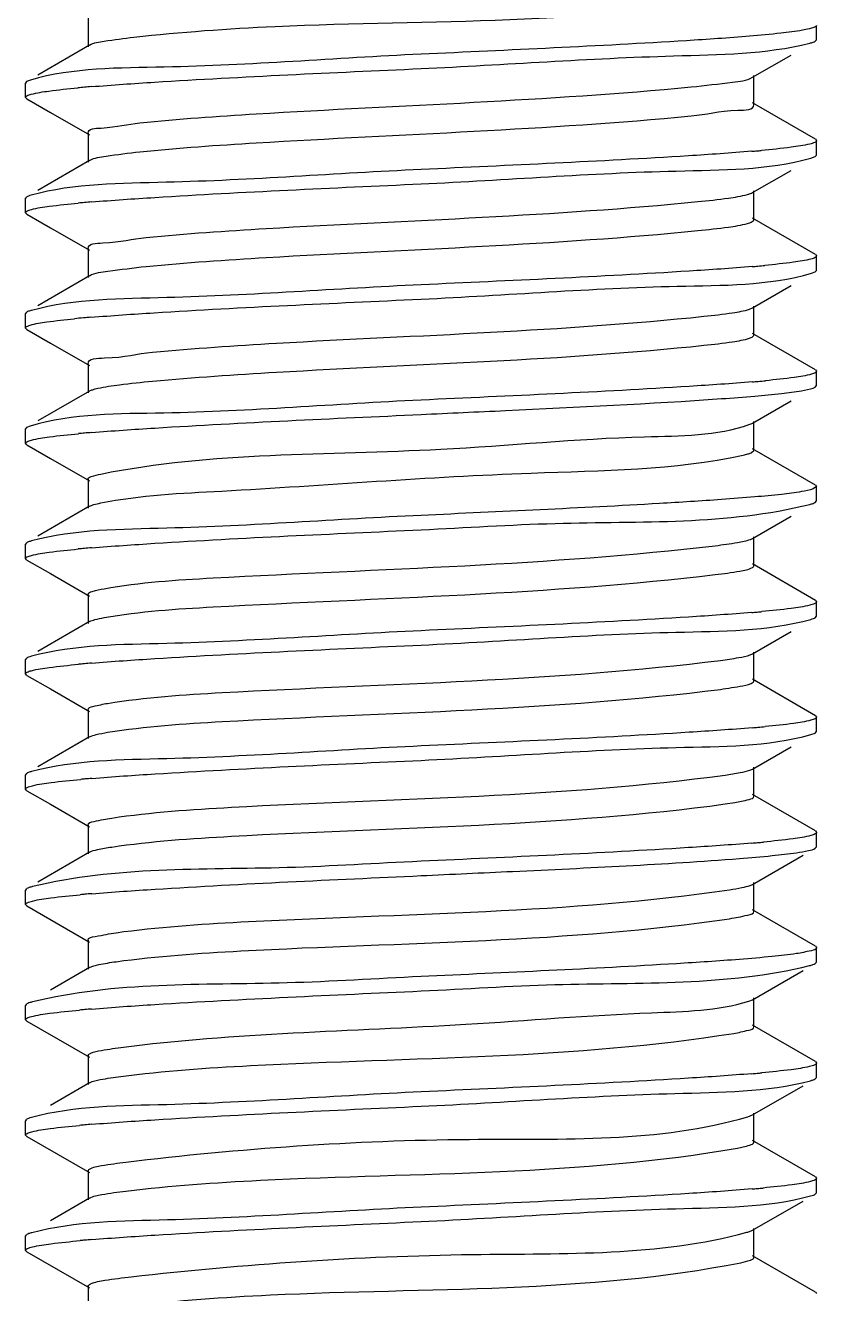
# Model space of a CAD drawing. Extents: x 1247970 to 1725648, y 860327 to 1277876.
# Drawn here: x 1318365.7 to 1318426.8, y 1199598 to 1199696 of the extents above; entities that cross this region are included whole.
import ezdxf

# ---------------------------------------------------------------- set-up
doc = ezdxf.new("R2010")
doc.units = 0
doc.header["$LTSCALE"] = 1000
doc.header["$MEASUREMENT"] = 0
doc.layers.get('0').update_dxf_attribs({"color": 254})
doc.layers.add('TK', color=4, linetype='Continuous')

# ---------------------------------------------------------------- blocks, each defined once
blk = doc.blocks.new('A$C7BF01818')
at = {"linetype": 'Continuous'}
for p, q in [((-2293.17, 6207.101), (-2293.17, 6204.861)), ((-2237.036, 6206.402), (-2237.13, 6206.359)), ((-2236.921, 6205.412), (-2236.921, 6206.523)), ((-2293.053, 6204.996), (-2297.045, 6202.683)), ((-2237.022, 6205.297), (-2236.921, 6205.411)), ((-2241.876, 6202.511), (-2238.878, 6204.231)), ((-2297.907, 6202.183), (-2298.005, 6202.069)), ((-2298.005, 6200.958), (-2298.005, 6202.069)), ((-2297.621, 6202.294), (-2297.907, 6202.183)), ((-2241.757, 6200.407), (-2241.757, 6202.647)), ((-2297.905, 6200.843), (-2298.005, 6200.958)), ((-2297.905, 6200.843), (-2296.078, 6199.794)), ((-2296.078, 6199.794), (-2293.051, 6198.056)), ((-2237.02, 6197.729), (-2241.874, 6200.542)), ((-2293.17, 6198.193), (-2293.17, 6195.953)), ((-2237.02, 6197.729), (-2236.921, 6197.615)), ((-2236.921, 6196.504), (-2236.921, 6197.615)), ((-2293.053, 6196.088), (-2297.045, 6193.775)), ((-2237.355, 6196.265), (-2237.022, 6196.389)), ((-2237.022, 6196.389), (-2236.921, 6196.504)), ((-2241.876, 6193.602), (-2238.878, 6195.323)), ((-2297.907, 6193.275), (-2298.005, 6193.161)), ((-2298.005, 6192.05), (-2298.005, 6193.161)), ((-2241.757, 6191.499), (-2241.757, 6193.739)), ((-2297.905, 6191.935), (-2298.005, 6192.05)), ((-2297.905, 6191.935), (-2296.078, 6190.886)), ((-2237.02, 6188.821), (-2241.874, 6191.634)), ((-2296.078, 6190.886), (-2293.051, 6189.148)), ((-2293.17, 6189.285), (-2293.17, 6187.045)), ((-2237.02, 6188.821), (-2236.921, 6188.707)), ((-2236.921, 6187.596), (-2236.921, 6188.707)), ((-2293.053, 6187.18), (-2297.045, 6184.866)), ((-2237.319, 6187.367), (-2237.022, 6187.481)), ((-2237.022, 6187.481), (-2236.921, 6187.596)), ((-2241.876, 6184.694), (-2238.878, 6186.415)), ((-2297.907, 6184.367), (-2298.005, 6184.253)), ((-2298.005, 6183.142), (-2298.005, 6184.253)), ((-2242.105, 6184.597), (-2241.877, 6184.694)), ((-2241.757, 6182.591), (-2241.757, 6184.831)), ((-2297.905, 6183.027), (-2298.005, 6183.141)), ((-2297.905, 6183.027), (-2296.078, 6181.978)), ((-2237.02, 6179.913), (-2241.874, 6182.726)), ((-2296.078, 6181.978), (-2293.051, 6180.24)), ((-2293.17, 6180.377), (-2293.17, 6178.137)), ((-2237.02, 6179.913), (-2236.921, 6179.8)), ((-2236.921, 6178.688), (-2236.921, 6179.799)), ((-2293.053, 6178.272), (-2297.045, 6175.958)), ((-2237.182, 6178.502), (-2237.022, 6178.573)), ((-2237.022, 6178.573), (-2236.921, 6178.688)), ((-2241.876, 6175.786), (-2238.878, 6177.507)), ((-2297.907, 6175.459), (-2298.005, 6175.345)), ((-2298.005, 6174.234), (-2298.005, 6175.345)), ((-2297.635, 6175.566), (-2297.907, 6175.459)), ((-2242.075, 6175.699), (-2241.976, 6175.737)), ((-2241.976, 6175.737), (-2241.876, 6175.786)), ((-2241.757, 6173.683), (-2241.757, 6175.923)), ((-2297.905, 6174.119), (-2298.005, 6174.234)), ((-2297.905, 6174.119), (-2296.078, 6173.07)), ((-2241.976, 6173.498), (-2241.757, 6173.683)), ((-2237.02, 6171.005), (-2241.874, 6173.818)), ((-2296.078, 6173.07), (-2293.051, 6171.332)), ((-2293.17, 6171.469), (-2293.17, 6169.229)), ((-2236.921, 6170.892), (-2237.182, 6170.706)), ((-2237.02, 6171.005), (-2236.921, 6170.892)), ((-2236.921, 6169.78), (-2236.921, 6170.891)), ((-2237.022, 6169.665), (-2236.921, 6169.779)), ((-2293.053, 6169.364), (-2297.045, 6167.05)), ((-2241.876, 6166.878), (-2238.878, 6168.599)), ((-2297.907, 6166.551), (-2298.005, 6166.437)), ((-2242.027, 6166.809), (-2241.876, 6166.878)), ((-2241.757, 6164.775), (-2241.757, 6167.015)), ((-2298.005, 6165.325), (-2298.005, 6166.437)), ((-2297.905, 6165.211), (-2298.005, 6165.325)), ((-2297.905, 6165.211), (-2296.078, 6164.162)), ((-2237.02, 6162.097), (-2241.874, 6164.91)), ((-2296.078, 6164.162), (-2293.051, 6162.424)), ((-2293.17, 6162.56), (-2293.17, 6160.321)), ((-2237.02, 6162.097), (-2236.921, 6161.982)), ((-2236.921, 6160.871), (-2236.921, 6161.983)), ((-2237.022, 6160.757), (-2236.921, 6160.871)), ((-2293.053, 6160.456), (-2297.045, 6158.142)), ((-2241.876, 6157.97), (-2238.878, 6159.691)), ((-2297.907, 6157.643), (-2298.005, 6157.529)), ((-2242.05, 6157.893), (-2241.876, 6157.97)), ((-2241.757, 6155.867), (-2241.757, 6158.106)), ((-2298.005, 6156.417), (-2298.005, 6157.529)), ((-2297.905, 6156.303), (-2298.005, 6156.417)), ((-2297.905, 6156.303), (-2296.078, 6155.254)), ((-2237.02, 6153.188), (-2241.874, 6156.002)), ((-2241.807, 6155.778), (-2241.768, 6155.826)), ((-2241.768, 6155.826), (-2241.758, 6155.867)), ((-2296.078, 6155.254), (-2293.051, 6153.516)), ((-2293.17, 6153.652), (-2293.17, 6151.413)), ((-2237.02, 6153.188), (-2236.921, 6153.075)), ((-2236.921, 6151.963), (-2236.921, 6153.075)), ((-2237.358, 6151.723), (-2237.022, 6151.848)), ((-2237.022, 6151.848), (-2236.921, 6151.964)), ((-2293.053, 6151.548), (-2297.045, 6149.234)), ((-2241.876, 6149.062), (-2238.878, 6150.783)), ((-2242.079, 6148.974), (-2241.877, 6149.062)), ((-2241.757, 6146.959), (-2241.757, 6149.198)), ((-2297.907, 6148.734), (-2298.005, 6148.621)), ((-2298.005, 6147.509), (-2298.005, 6148.621)), ((-2297.905, 6147.394), (-2298.005, 6147.51)), ((-2297.905, 6147.394), (-2296.078, 6146.346)), ((-2237.02, 6144.28), (-2241.874, 6147.094)), ((-2296.078, 6146.346), (-2293.051, 6144.608)), ((-2243.981, 6146.365), (-2243.245, 6146.474)), ((-2293.17, 6144.744), (-2293.17, 6142.505)), ((-2237.02, 6144.28), (-2236.921, 6144.167)), ((-2236.921, 6143.055), (-2236.921, 6144.167)), ((-2237.022, 6142.94), (-2236.921, 6143.055)), ((-2293.053, 6142.64), (-2297.045, 6140.326)), ((-2241.876, 6140.154), (-2237.957, 6142.404)), ((-2242.061, 6140.073), (-2241.878, 6140.154)), ((-2241.758, 6138.059), (-2241.758, 6140.298)), ((-2297.907, 6139.826), (-2298.005, 6139.713)), ((-2298.005, 6138.601), (-2298.005, 6139.713)), ((-2297.905, 6138.486), (-2298.005, 6138.602)), ((-2297.905, 6138.486), (-2293.051, 6135.7)), ((-2237.02, 6135.372), (-2241.874, 6138.186)), ((-2293.17, 6135.836), (-2293.17, 6133.596)), ((-2237.02, 6135.372), (-2236.922, 6135.267)), ((-2236.922, 6135.267), (-2236.921, 6135.258)), ((-2236.921, 6134.147), (-2236.921, 6135.259)), ((-2237.022, 6134.032), (-2236.921, 6134.147)), ((-2293.053, 6133.732), (-2296.061, 6131.988)), ((-2241.876, 6131.246), (-2237.957, 6133.496)), ((-2242.16, 6131.131), (-2241.877, 6131.246)), ((-2241.757, 6129.142), (-2241.757, 6131.382)), ((-2297.907, 6130.918), (-2298.005, 6130.805)), ((-2298.005, 6129.693), (-2298.005, 6130.804)), ((-2297.905, 6129.578), (-2298.005, 6129.693)), ((-2297.905, 6129.578), (-2293.051, 6126.792)), ((-2237.02, 6126.464), (-2241.874, 6129.277)), ((-2293.17, 6126.928), (-2293.17, 6124.688)), ((-2293.169, 6126.928), (-2293.128, 6127.009)), ((-2237.02, 6126.464), (-2236.921, 6126.35)), ((-2236.921, 6125.239), (-2236.921, 6126.35)), ((-2293.053, 6124.823), (-2296.061, 6123.08)), ((-2241.876, 6122.338), (-2237.957, 6124.588)), ((-2237.022, 6125.124), (-2236.921, 6125.239)), ((-2241.757, 6120.234), (-2241.757, 6122.474)), ((-2297.907, 6122.01), (-2298.005, 6121.896)), ((-2298.005, 6120.785), (-2298.005, 6121.896)), ((-2242.22, 6122.205), (-2241.878, 6122.338)), ((-2297.905, 6120.67), (-2298.005, 6120.785)), ((-2297.905, 6120.67), (-2293.051, 6117.884)), ((-2237.02, 6117.556), (-2241.874, 6120.369)), ((-2293.17, 6118.02), (-2293.17, 6115.78)), ((-2237.02, 6117.556), (-2236.921, 6117.442)), ((-2236.921, 6116.331), (-2236.921, 6117.442)), ((-2293.053, 6115.915), (-2296.061, 6114.172)), ((-2241.876, 6113.43), (-2237.957, 6115.68)), ((-2237.022, 6116.216), (-2236.921, 6116.331)), ((-2241.757, 6111.326), (-2241.757, 6113.566)), ((-2297.907, 6113.102), (-2298.005, 6112.988)), ((-2298.005, 6111.877), (-2298.005, 6112.988)), ((-2297.905, 6111.762), (-2298.005, 6111.878)), ((-2297.905, 6111.762), (-2293.051, 6108.976)), ((-2237.02, 6108.648), (-2241.874, 6111.461)), ((-2293.17, 6109.112), (-2293.17, 6106.872)), ((-2237.02, 6108.648), (-2236.921, 6108.534))]:
    blk.add_line(p, q, dxfattribs=at)
for centre, radius, start, end in [((-2284.417, 6099.366), 102.774, 95.04452, 95.33097), ((-2282.582, 6078.594), 123.626, 94.79117, 95.04504), ((-2252.256, 6318.965), 122.609, 274.83102, 275.02398), ((-2250.969, 6304.306), 107.894, 275.0245, 275.20034), ((-2284.326, 6089.45), 103.786, 95.04049, 95.30428), ((-2282.562, 6069.448), 123.865, 94.7894, 95.04044), ((-2252.101, 6308.267), 120.812, 274.84966, 275.05308), ((-2250.411, 6289.208), 101.678, 275.05046, 275.35878), ((-2284.939, 6087.27), 97.03, 95.06745, 95.49111), ((-2282.718, 6062.35), 122.049, 94.806, 95.07252), ((-2252.06, 6298.894), 120.346, 274.85477, 275.05993), ((-2250.288, 6278.951), 100.324, 275.05634, 275.39494), ((-2284.29, 6071.231), 104.191, 95.03882, 95.29347), ((-2282.554, 6051.543), 123.955, 94.78861, 95.03856), ((-2284.336, 6062.839), 103.672, 95.04094, 95.30709), ((-2282.565, 6042.762), 123.827, 94.78977, 95.04096), ((-2252.231, 6283.043), 122.318, 274.83429, 275.02856), ((-2250.88, 6267.684), 106.9, 275.02871, 275.22471), ((-2284.307, 6053.611), 103.993, 95.03964, 95.29863), ((-2282.559, 6033.78), 123.901, 94.78915, 95.03949), ((-2252.088, 6272.494), 120.671, 274.85098, 275.05624), ((-2250.347, 6252.877), 100.977, 275.0531, 275.37861), ((-2283.951, 6040.738), 107.975, 95.02262, 95.19949), ((-2282.459, 6023.712), 125.066, 94.778, 95.02077), ((-2252.203, 6264.895), 121.985, 274.83063, 275.04136), ((-2250.635, 6247.141), 104.163, 275.04058, 275.29215), ((-2284.025, 6032.654), 107.147, 95.02619, 95.21982), ((-2282.479, 6015.031), 124.838, 94.78025, 95.02463), ((-2284.115, 6024.759), 106.13, 95.03072, 95.24399), ((-2282.509, 6006.485), 124.474, 94.78363, 95.02955), ((-2252.237, 6247.481), 122.389, 274.83356, 275.02725), ((-2250.904, 6232.322), 107.171, 275.0275, 275.21789), ((-2284.147, 6016.202), 105.777, 95.0321, 95.25321), ((-2282.515, 5997.635), 124.416, 94.78412, 95.03107), ((-2252.176, 6237.874), 121.688, 274.8408, 275.03792), ((-2250.702, 6221.17), 104.918, 275.0372, 275.27343), ((-2284.045, 6006.153), 106.923, 95.02716, 95.22543), ((-2282.484, 5988.366), 124.778, 94.78085, 95.02568)]:
    blk.add_arc(centre, radius, start, end, dxfattribs=at)
for points, knots in [([(-2289.628, 6205.614), (-2286.006, 6206.009), (-2270.367, 6207.162), (-2254.463, 6206.471), (-2242.668, 6208.937)], [0, 0, 0, 0, 0.232131, 1, 1, 1, 1]), ([(-2242.093, 6205.686), (-2243.72, 6205.55), (-2252.171, 6204.982), (-2260.633, 6204.613), (-2267.463, 6204.296)], [0, 0, 0, 0, 0.192706, 1, 1, 1, 1]), ([(-2238.004, 6206.145), (-2238.561, 6206.047), (-2239.924, 6205.879), (-2241.289, 6205.753), (-2242.093, 6205.686)], [0, 0, 0, 0, 0.412237, 1, 1, 1, 1]), ([(-2237.13, 6206.359), (-2237.244, 6206.313), (-2237.535, 6206.233), (-2237.829, 6206.175), (-2238.004, 6206.145)], [0, 0, 0, 0, 0.408666, 1, 1, 1, 1]), ([(-2236.924, 6206.523), (-2236.924, 6206.501), (-2236.957, 6206.448), (-2237.005, 6206.419), (-2237.036, 6206.402)], [0, 0, 0, 0, 0.393709, 1, 1, 1, 1]), ([(-2293.053, 6204.996), (-2292.714, 6205.194), (-2291.524, 6205.357), (-2290.393, 6205.531), (-2289.628, 6205.614)], [0, 0, 0, 0, 0.337396, 1, 1, 1, 1]), ([(-2267.463, 6203.185), (-2260.963, 6203.487), (-2251.012, 6204.236), (-2240.863, 6204.29), (-2237.448, 6205.148)], [0, 0, 0, 0, 0.648905, 1, 1, 1, 1]), ([(-2237.448, 6205.148), (-2237.362, 6205.17), (-2237.217, 6205.21), (-2237.077, 6205.266), (-2237.023, 6205.297)], [0, 0, 0, 0, 0.587148, 1, 1, 1, 1]), ([(-2267.463, 6204.296), (-2274.071, 6203.99), (-2284.037, 6203.137), (-2294.299, 6203.27), (-2297.621, 6202.294)], [0, 0, 0, 0, 0.656364, 1, 1, 1, 1]), ([(-2292.908, 6201.789), (-2291.282, 6201.925), (-2282.806, 6202.498), (-2274.319, 6202.867), (-2267.463, 6203.185)], [0, 0, 0, 0, 0.192107, 1, 1, 1, 1]), ([(-2289.171, 6198.994), (-2286.18, 6199.302), (-2271.986, 6200.266), (-2257.76, 6200.708), (-2246.594, 6201.763)], [0, 0, 0, 0, 0.21143, 1, 1, 1, 1]), ([(-2246.594, 6201.763), (-2245.528, 6201.864), (-2243.981, 6202.089), (-2242.331, 6202.249), (-2241.877, 6202.511)], [0, 0, 0, 0, 0.671293, 1, 1, 1, 1]), ([(-2298.004, 6200.958), (-2298.004, 6201.013), (-2297.823, 6201.13), (-2297.672, 6201.17), (-2297.557, 6201.201)], [0, 0, 0, 0, 0.316424, 1, 1, 1, 1]), ([(-2297.557, 6201.201), (-2297.112, 6201.322), (-2295.911, 6201.496), (-2294.71, 6201.626), (-2293.966, 6201.695)], [0, 0, 0, 0, 0.381465, 1, 1, 1, 1]), ([(-2246.594, 6199.523), (-2245.391, 6199.637), (-2244.267, 6200.02), (-2241.761, 6199.969), (-2241.759, 6200.407)], [0, 0, 0, 0, 0.73381, 1, 1, 1, 1]), ([(-2293.168, 6198.193), (-2293.169, 6198.558), (-2291.111, 6198.588), (-2290.167, 6198.892), (-2289.171, 6198.994)], [0, 0, 0, 0, 0.267128, 1, 1, 1, 1]), ([(-2289.171, 6196.755), (-2286.18, 6197.063), (-2271.986, 6198.026), (-2257.76, 6198.468), (-2246.594, 6199.523)], [0, 0, 0, 0, 0.21143, 1, 1, 1, 1]), ([(-2237.448, 6197.352), (-2237.919, 6197.233), (-2239.17, 6197.057), (-2240.42, 6196.927), (-2241.189, 6196.857)], [0, 0, 0, 0, 0.386326, 1, 1, 1, 1]), ([(-2236.923, 6197.615), (-2236.924, 6197.553), (-2237.143, 6197.428), (-2237.314, 6197.385), (-2237.448, 6197.352)], [0, 0, 0, 0, 0.310029, 1, 1, 1, 1]), ([(-2293.052, 6196.088), (-2292.673, 6196.309), (-2291.32, 6196.472), (-2290.043, 6196.665), (-2289.171, 6196.755)], [0, 0, 0, 0, 0.333586, 1, 1, 1, 1]), ([(-2241.931, 6196.792), (-2243.557, 6196.654), (-2252.062, 6196.077), (-2260.579, 6195.708), (-2267.463, 6195.388)], [0, 0, 0, 0, 0.191461, 1, 1, 1, 1]), ([(-2267.463, 6194.277), (-2260.895, 6194.582), (-2250.932, 6195.392), (-2240.714, 6195.336), (-2237.355, 6196.265)], [0, 0, 0, 0, 0.653624, 1, 1, 1, 1]), ([(-2267.463, 6195.388), (-2274.02, 6195.084), (-2283.982, 6194.285), (-2294.188, 6194.32), (-2297.557, 6193.404)], [0, 0, 0, 0, 0.652805, 1, 1, 1, 1]), ([(-2292.904, 6192.881), (-2291.278, 6193.017), (-2282.803, 6193.59), (-2274.317, 6193.959), (-2267.463, 6194.277)], [0, 0, 0, 0, 0.192163, 1, 1, 1, 1]), ([(-2297.557, 6193.404), (-2297.626, 6193.386), (-2297.746, 6193.35), (-2297.861, 6193.301), (-2297.906, 6193.275)], [0, 0, 0, 0, 0.579522, 1, 1, 1, 1]), ([(-2246.095, 6192.903), (-2245.305, 6192.982), (-2244.024, 6193.128), (-2242.743, 6193.323), (-2242.264, 6193.457)], [0, 0, 0, 0, 0.614841, 1, 1, 1, 1]), ([(-2242.264, 6193.457), (-2242.187, 6193.478), (-2242.055, 6193.519), (-2241.928, 6193.573), (-2241.877, 6193.602)], [0, 0, 0, 0, 0.575919, 1, 1, 1, 1]), ([(-2298.004, 6192.05), (-2298.004, 6192.107), (-2297.813, 6192.226), (-2297.657, 6192.267), (-2297.537, 6192.298)], [0, 0, 0, 0, 0.314525, 1, 1, 1, 1]), ([(-2297.537, 6192.298), (-2297.086, 6192.418), (-2295.877, 6192.592), (-2294.669, 6192.722), (-2293.921, 6192.791)], [0, 0, 0, 0, 0.382917, 1, 1, 1, 1]), ([(-2288.689, 6190.134), (-2285.601, 6190.436), (-2271.403, 6191.39), (-2257.166, 6191.805), (-2246.095, 6192.903)], [0, 0, 0, 0, 0.218047, 1, 1, 1, 1]), ([(-2246.095, 6190.663), (-2245.305, 6190.742), (-2244.024, 6190.888), (-2242.743, 6191.083), (-2242.264, 6191.217)], [0, 0, 0, 0, 0.614841, 1, 1, 1, 1]), ([(-2242.264, 6191.217), (-2242.134, 6191.253), (-2241.962, 6191.3), (-2241.759, 6191.436), (-2241.759, 6191.499)], [0, 0, 0, 0, 0.681009, 1, 1, 1, 1]), ([(-2293.168, 6189.285), (-2293.167, 6189.692), (-2290.852, 6189.677), (-2289.804, 6190.025), (-2288.689, 6190.134)], [0, 0, 0, 0, 0.266487, 1, 1, 1, 1]), ([(-2288.689, 6187.895), (-2285.601, 6188.197), (-2271.403, 6189.15), (-2257.166, 6189.565), (-2246.095, 6190.663)], [0, 0, 0, 0, 0.218047, 1, 1, 1, 1]), ([(-2237.355, 6188.468), (-2237.794, 6188.346), (-2238.985, 6188.173), (-2240.175, 6188.043), (-2240.915, 6187.974)], [0, 0, 0, 0, 0.380423, 1, 1, 1, 1]), ([(-2236.923, 6188.707), (-2236.923, 6188.653), (-2237.097, 6188.538), (-2237.244, 6188.499), (-2237.355, 6188.468)], [0, 0, 0, 0, 0.317973, 1, 1, 1, 1]), ([(-2293.052, 6187.18), (-2292.631, 6187.425), (-2291.106, 6187.586), (-2289.673, 6187.799), (-2288.689, 6187.895)], [0, 0, 0, 0, 0.330258, 1, 1, 1, 1]), ([(-2241.887, 6187.887), (-2243.513, 6187.749), (-2252.033, 6187.17), (-2260.564, 6186.8), (-2267.463, 6186.48)], [0, 0, 0, 0, 0.191089, 1, 1, 1, 1]), ([(-2267.463, 6185.369), (-2260.867, 6185.675), (-2250.901, 6186.515), (-2240.651, 6186.404), (-2237.319, 6187.367)], [0, 0, 0, 0, 0.655591, 1, 1, 1, 1]), ([(-2267.463, 6186.48), (-2274.005, 6186.176), (-2283.965, 6185.391), (-2294.155, 6185.402), (-2297.537, 6184.502)], [0, 0, 0, 0, 0.651755, 1, 1, 1, 1]), ([(-2292.944, 6183.97), (-2291.318, 6184.106), (-2282.83, 6184.681), (-2274.331, 6185.05), (-2267.463, 6185.369)], [0, 0, 0, 0, 0.191813, 1, 1, 1, 1]), ([(-2297.537, 6184.502), (-2297.611, 6184.482), (-2297.737, 6184.445), (-2297.859, 6184.394), (-2297.906, 6184.367)], [0, 0, 0, 0, 0.581823, 1, 1, 1, 1]), ([(-2245.62, 6184.043), (-2244.881, 6184.121), (-2243.706, 6184.266), (-2242.526, 6184.456), (-2242.105, 6184.597)], [0, 0, 0, 0, 0.626319, 1, 1, 1, 1]), ([(-2298.004, 6183.141), (-2298.004, 6183.189), (-2297.86, 6183.297), (-2297.73, 6183.334), (-2297.635, 6183.363)], [0, 0, 0, 0, 0.325139, 1, 1, 1, 1]), ([(-2297.635, 6183.363), (-2297.221, 6183.487), (-2296.078, 6183.657), (-2294.938, 6183.786), (-2294.224, 6183.855)], [0, 0, 0, 0, 0.375875, 1, 1, 1, 1]), ([(-2288.183, 6181.275), (-2285.002, 6181.571), (-2270.814, 6182.515), (-2256.584, 6182.896), (-2245.62, 6184.043)], [0, 0, 0, 0, 0.224668, 1, 1, 1, 1]), ([(-2245.62, 6181.804), (-2244.881, 6181.881), (-2243.706, 6182.027), (-2242.526, 6182.216), (-2242.105, 6182.357)], [0, 0, 0, 0, 0.626319, 1, 1, 1, 1]), ([(-2242.105, 6182.357), (-2242.015, 6182.388), (-2241.887, 6182.429), (-2241.759, 6182.543), (-2241.759, 6182.591)], [0, 0, 0, 0, 0.662564, 1, 1, 1, 1]), ([(-2293.168, 6180.377), (-2293.166, 6180.828), (-2290.58, 6180.762), (-2289.422, 6181.159), (-2288.183, 6181.275)], [0, 0, 0, 0, 0.266101, 1, 1, 1, 1]), ([(-2288.183, 6179.035), (-2285.002, 6179.331), (-2270.814, 6180.275), (-2256.584, 6180.657), (-2245.62, 6181.804)], [0, 0, 0, 0, 0.224668, 1, 1, 1, 1]), ([(-2237.319, 6179.57), (-2237.75, 6179.445), (-2238.935, 6179.272), (-2240.117, 6179.141), (-2240.856, 6179.071)], [0, 0, 0, 0, 0.377216, 1, 1, 1, 1]), ([(-2236.923, 6179.8), (-2236.922, 6179.749), (-2237.079, 6179.637), (-2237.216, 6179.6), (-2237.319, 6179.57)], [0, 0, 0, 0, 0.321398, 1, 1, 1, 1]), ([(-2293.052, 6178.272), (-2292.974, 6178.317), (-2292.762, 6178.395), (-2292.546, 6178.451), (-2292.415, 6178.481)], [0, 0, 0, 0, 0.402461, 1, 1, 1, 1]), ([(-2292.415, 6178.481), (-2291.864, 6178.608), (-2290.451, 6178.807), (-2289.036, 6178.955), (-2288.183, 6179.035)], [0, 0, 0, 0, 0.397641, 1, 1, 1, 1]), ([(-2241.875, 6178.98), (-2243.501, 6178.842), (-2252.025, 6178.262), (-2260.56, 6177.892), (-2267.463, 6177.572)], [0, 0, 0, 0, 0.191013, 1, 1, 1, 1]), ([(-2239.621, 6178.087), (-2239.109, 6178.145), (-2238.292, 6178.254), (-2237.473, 6178.398), (-2237.182, 6178.502)], [0, 0, 0, 0, 0.625096, 1, 1, 1, 1]), ([(-2267.463, 6177.572), (-2274.082, 6177.265), (-2284.048, 6176.4), (-2294.323, 6176.556), (-2297.635, 6175.566)], [0, 0, 0, 0, 0.65716, 1, 1, 1, 1]), ([(-2267.463, 6176.461), (-2265.286, 6176.562), (-2257.55, 6176.925), (-2249.813, 6177.288), (-2244.263, 6177.684)], [0, 0, 0, 0, 0.281528, 1, 1, 1, 1]), ([(-2244.263, 6177.684), (-2243.402, 6177.745), (-2241.854, 6177.864), (-2240.307, 6178.009), (-2239.621, 6178.087)], [0, 0, 0, 0, 0.55554, 1, 1, 1, 1]), ([(-2292.902, 6175.065), (-2291.276, 6175.201), (-2282.802, 6175.774), (-2274.316, 6176.142), (-2267.463, 6176.461)], [0, 0, 0, 0, 0.192186, 1, 1, 1, 1]), ([(-2292.19, 6171.861), (-2283.587, 6173.597), (-2269.348, 6173.162), (-2252.822, 6174.862), (-2244.648, 6174.797), (-2242.075, 6175.699)], [0, 0, 0, 0, 0.523765, 0.837293, 1, 1, 1, 1]), ([(-2298.004, 6174.234), (-2298.004, 6174.29), (-2297.813, 6174.41), (-2297.657, 6174.45), (-2297.537, 6174.482)], [0, 0, 0, 0, 0.314592, 1, 1, 1, 1]), ([(-2297.537, 6174.482), (-2297.085, 6174.603), (-2295.869, 6174.777), (-2294.654, 6174.907), (-2293.902, 6174.977)], [0, 0, 0, 0, 0.382668, 1, 1, 1, 1]), ([(-2292.19, 6169.621), (-2289.121, 6170.241), (-2277.964, 6170.72), (-2261.519, 6172.102), (-2247.935, 6172.153), (-2242.586, 6173.323)], [0, 0, 0, 0, 0.18883, 0.669818, 1, 1, 1, 1]), ([(-2242.586, 6173.323), (-2242.467, 6173.348), (-2242.261, 6173.398), (-2242.059, 6173.463), (-2241.976, 6173.498)], [0, 0, 0, 0, 0.573976, 1, 1, 1, 1]), ([(-2293.169, 6171.469), (-2293.168, 6171.574), (-2292.727, 6171.744), (-2292.438, 6171.811), (-2292.19, 6171.861)], [0, 0, 0, 0, 0.293576, 1, 1, 1, 1]), ([(-2237.182, 6170.706), (-2237.473, 6170.602), (-2238.292, 6170.457), (-2239.109, 6170.348), (-2239.621, 6170.29)], [0, 0, 0, 0, 0.374904, 1, 1, 1, 1]), ([(-2293.052, 6169.364), (-2292.95, 6169.423), (-2292.662, 6169.518), (-2292.37, 6169.585), (-2292.19, 6169.621)], [0, 0, 0, 0, 0.389537, 1, 1, 1, 1]), ([(-2244.263, 6169.887), (-2245.859, 6169.773), (-2253.588, 6169.295), (-2261.325, 6168.949), (-2267.463, 6168.664)], [0, 0, 0, 0, 0.206564, 1, 1, 1, 1]), ([(-2267.463, 6167.552), (-2264.012, 6167.713), (-2254.039, 6168.388), (-2243.829, 6167.923), (-2237.455, 6169.514)], [0, 0, 0, 0, 0.344693, 1, 1, 1, 1]), ([(-2239.621, 6170.29), (-2240.307, 6170.213), (-2241.854, 6170.067), (-2243.402, 6169.948), (-2244.263, 6169.887)], [0, 0, 0, 0, 0.44446, 1, 1, 1, 1]), ([(-2237.455, 6169.514), (-2237.368, 6169.536), (-2237.221, 6169.577), (-2237.077, 6169.633), (-2237.023, 6169.665)], [0, 0, 0, 0, 0.587816, 1, 1, 1, 1]), ([(-2267.463, 6168.664), (-2274.006, 6168.36), (-2283.965, 6167.575), (-2294.156, 6167.586), (-2297.537, 6166.685)], [0, 0, 0, 0, 0.65177, 1, 1, 1, 1]), ([(-2292.905, 6166.157), (-2291.279, 6166.293), (-2282.804, 6166.866), (-2274.317, 6167.234), (-2267.463, 6167.552)], [0, 0, 0, 0, 0.192157, 1, 1, 1, 1]), ([(-2297.537, 6166.685), (-2297.611, 6166.666), (-2297.737, 6166.629), (-2297.859, 6166.578), (-2297.906, 6166.551)], [0, 0, 0, 0, 0.581759, 1, 1, 1, 1]), ([(-2244.748, 6166.324), (-2244.174, 6166.391), (-2243.263, 6166.518), (-2242.349, 6166.686), (-2242.027, 6166.809)], [0, 0, 0, 0, 0.62634, 1, 1, 1, 1]), ([(-2298.004, 6165.325), (-2298.004, 6165.382), (-2297.815, 6165.501), (-2297.66, 6165.541), (-2297.541, 6165.573)], [0, 0, 0, 0, 0.314953, 1, 1, 1, 1]), ([(-2297.541, 6165.573), (-2297.091, 6165.693), (-2295.882, 6165.867), (-2294.674, 6165.997), (-2293.925, 6166.067)], [0, 0, 0, 0, 0.382545, 1, 1, 1, 1]), ([(-2291.936, 6163.001), (-2289.157, 6163.502), (-2273.375, 6164.481), (-2257.604, 6164.809), (-2244.748, 6166.324)], [0, 0, 0, 0, 0.179092, 1, 1, 1, 1]), ([(-2244.748, 6164.084), (-2244.111, 6164.159), (-2243.16, 6164.309), (-2242.169, 6164.471), (-2241.877, 6164.638)], [0, 0, 0, 0, 0.656016, 1, 1, 1, 1]), ([(-2241.877, 6164.638), (-2241.844, 6164.657), (-2241.791, 6164.69), (-2241.758, 6164.75), (-2241.758, 6164.775)], [0, 0, 0, 0, 0.602026, 1, 1, 1, 1]), ([(-2291.936, 6160.762), (-2289.157, 6161.263), (-2273.375, 6162.241), (-2257.604, 6162.569), (-2244.748, 6164.084)], [0, 0, 0, 0, 0.179092, 1, 1, 1, 1]), ([(-2293.169, 6162.56), (-2293.168, 6162.688), (-2292.596, 6162.864), (-2292.247, 6162.945), (-2291.936, 6163.001)], [0, 0, 0, 0, 0.286888, 1, 1, 1, 1]), ([(-2237.455, 6161.717), (-2237.922, 6161.601), (-2239.154, 6161.427), (-2240.388, 6161.298), (-2241.145, 6161.228)], [0, 0, 0, 0, 0.387367, 1, 1, 1, 1]), ([(-2236.923, 6161.982), (-2236.924, 6161.919), (-2237.146, 6161.794), (-2237.319, 6161.751), (-2237.455, 6161.717)], [0, 0, 0, 0, 0.309655, 1, 1, 1, 1]), ([(-2293.052, 6160.456), (-2292.925, 6160.529), (-2292.549, 6160.64), (-2292.172, 6160.719), (-2291.936, 6160.762)], [0, 0, 0, 0, 0.378715, 1, 1, 1, 1]), ([(-2241.923, 6161.16), (-2243.549, 6161.022), (-2252.057, 6160.445), (-2260.576, 6160.076), (-2267.463, 6159.756)], [0, 0, 0, 0, 0.191404, 1, 1, 1, 1]), ([(-2267.463, 6158.644), (-2260.9, 6158.949), (-2250.938, 6159.754), (-2240.726, 6159.708), (-2237.362, 6160.63)], [0, 0, 0, 0, 0.653269, 1, 1, 1, 1]), ([(-2237.362, 6160.63), (-2237.295, 6160.649), (-2237.179, 6160.684), (-2237.067, 6160.731), (-2237.022, 6160.757)], [0, 0, 0, 0, 0.577721, 1, 1, 1, 1]), ([(-2267.463, 6159.756), (-2274.009, 6159.452), (-2283.968, 6158.664), (-2294.162, 6158.68), (-2297.541, 6157.776)], [0, 0, 0, 0, 0.651975, 1, 1, 1, 1]), ([(-2292.903, 6157.249), (-2291.277, 6157.385), (-2282.803, 6157.958), (-2274.317, 6158.326), (-2267.463, 6158.644)], [0, 0, 0, 0, 0.192175, 1, 1, 1, 1]), ([(-2297.541, 6157.776), (-2297.614, 6157.757), (-2297.739, 6157.72), (-2297.859, 6157.67), (-2297.906, 6157.643)], [0, 0, 0, 0, 0.581324, 1, 1, 1, 1]), ([(-2244.351, 6157.464), (-2243.873, 6157.524), (-2243.102, 6157.636), (-2242.331, 6157.79), (-2242.05, 6157.893)], [0, 0, 0, 0, 0.616774, 1, 1, 1, 1]), ([(-2298.004, 6156.417), (-2298.004, 6156.474), (-2297.813, 6156.594), (-2297.657, 6156.634), (-2297.538, 6156.666)], [0, 0, 0, 0, 0.314601, 1, 1, 1, 1]), ([(-2297.538, 6156.666), (-2297.086, 6156.786), (-2295.873, 6156.96), (-2294.661, 6157.09), (-2293.911, 6157.16)], [0, 0, 0, 0, 0.38274, 1, 1, 1, 1]), ([(-2291.654, 6154.142), (-2288.732, 6154.618), (-2272.927, 6155.639), (-2257.097, 6155.858), (-2244.351, 6157.464)], [0, 0, 0, 0, 0.187301, 1, 1, 1, 1]), ([(-2244.351, 6155.224), (-2243.767, 6155.298), (-2242.943, 6155.456), (-2242.019, 6155.591), (-2241.807, 6155.778)], [0, 0, 0, 0, 0.675588, 1, 1, 1, 1]), ([(-2291.654, 6151.902), (-2288.732, 6152.378), (-2272.927, 6153.399), (-2257.097, 6153.618), (-2244.351, 6155.224)], [0, 0, 0, 0, 0.187301, 1, 1, 1, 1]), ([(-2293.169, 6153.652), (-2293.168, 6153.804), (-2292.447, 6153.98), (-2292.035, 6154.08), (-2291.654, 6154.142)], [0, 0, 0, 0, 0.281781, 1, 1, 1, 1]), ([(-2237.362, 6152.834), (-2237.798, 6152.714), (-2238.976, 6152.542), (-2240.152, 6152.413), (-2240.882, 6152.345)], [0, 0, 0, 0, 0.381532, 1, 1, 1, 1]), ([(-2236.923, 6153.075), (-2236.923, 6153.02), (-2237.1, 6152.904), (-2237.25, 6152.864), (-2237.362, 6152.834)], [0, 0, 0, 0, 0.317243, 1, 1, 1, 1]), ([(-2293.052, 6151.548), (-2292.898, 6151.637), (-2292.424, 6151.762), (-2291.954, 6151.853), (-2291.654, 6151.902)], [0, 0, 0, 0, 0.369558, 1, 1, 1, 1]), ([(-2241.884, 6152.255), (-2243.51, 6152.117), (-2252.03, 6151.538), (-2260.563, 6151.168), (-2267.463, 6150.848)], [0, 0, 0, 0, 0.191043, 1, 1, 1, 1]), ([(-2267.463, 6150.848), (-2274.006, 6150.544), (-2283.965, 6149.759), (-2294.156, 6149.77), (-2297.537, 6148.869)], [0, 0, 0, 0, 0.651773, 1, 1, 1, 1]), ([(-2267.463, 6149.736), (-2260.898, 6150.041), (-2250.935, 6150.85), (-2240.719, 6150.797), (-2237.358, 6151.723)], [0, 0, 0, 0, 0.653399, 1, 1, 1, 1]), ([(-2297.537, 6148.869), (-2297.611, 6148.85), (-2297.737, 6148.812), (-2297.859, 6148.762), (-2297.906, 6148.734)], [0, 0, 0, 0, 0.581755, 1, 1, 1, 1]), ([(-2292.876, 6148.343), (-2291.25, 6148.479), (-2282.784, 6149.05), (-2274.308, 6149.419), (-2267.463, 6149.736)], [0, 0, 0, 0, 0.192388, 1, 1, 1, 1]), ([(-2243.981, 6148.604), (-2243.593, 6148.657), (-2242.954, 6148.755), (-2242.319, 6148.89), (-2242.079, 6148.974)], [0, 0, 0, 0, 0.605616, 1, 1, 1, 1]), ([(-2297.449, 6147.78), (-2296.977, 6147.896), (-2295.737, 6148.07), (-2294.496, 6148.199), (-2293.736, 6148.268)], [0, 0, 0, 0, 0.388855, 1, 1, 1, 1]), ([(-2291.343, 6145.282), (-2288.283, 6145.738), (-2272.471, 6146.789), (-2256.598, 6146.894), (-2243.981, 6148.604)], [0, 0, 0, 0, 0.195484, 1, 1, 1, 1]), ([(-2298.004, 6147.51), (-2298.004, 6147.574), (-2297.769, 6147.702), (-2297.59, 6147.746), (-2297.449, 6147.78)], [0, 0, 0, 0, 0.307502, 1, 1, 1, 1]), ([(-2243.245, 6146.474), (-2242.871, 6146.536), (-2242.467, 6146.633), (-2241.757, 6146.81), (-2241.757, 6146.959)], [0, 0, 0, 0, 0.717948, 1, 1, 1, 1]), ([(-2291.343, 6143.042), (-2288.283, 6143.498), (-2272.471, 6144.549), (-2256.598, 6144.654), (-2243.981, 6146.365)], [0, 0, 0, 0, 0.195484, 1, 1, 1, 1]), ([(-2293.17, 6144.744), (-2293.169, 6144.923), (-2292.281, 6145.092), (-2291.802, 6145.214), (-2291.343, 6145.282)], [0, 0, 0, 0, 0.277796, 1, 1, 1, 1]), ([(-2237.358, 6143.927), (-2237.81, 6143.802), (-2239.038, 6143.626), (-2240.264, 6143.494), (-2241.028, 6143.423)], [0, 0, 0, 0, 0.379538, 1, 1, 1, 1]), ([(-2236.923, 6144.167), (-2236.922, 6144.114), (-2237.098, 6143.996), (-2237.246, 6143.958), (-2237.358, 6143.927)], [0, 0, 0, 0, 0.316924, 1, 1, 1, 1]), ([(-2293.052, 6142.64), (-2292.868, 6142.746), (-2292.286, 6142.884), (-2291.714, 6142.987), (-2291.343, 6143.042)], [0, 0, 0, 0, 0.36173, 1, 1, 1, 1]), ([(-2241.93, 6143.343), (-2243.556, 6143.206), (-2252.062, 6142.629), (-2260.579, 6142.259), (-2267.463, 6141.94)], [0, 0, 0, 0, 0.191465, 1, 1, 1, 1]), ([(-2238.479, 6142.601), (-2238.163, 6142.647), (-2237.676, 6142.734), (-2237.18, 6142.851), (-2237.023, 6142.94)], [0, 0, 0, 0, 0.638509, 1, 1, 1, 1]), ([(-2267.463, 6140.828), (-2265.105, 6140.938), (-2256.906, 6141.326), (-2248.704, 6141.699), (-2242.876, 6142.155)], [0, 0, 0, 0, 0.287697, 1, 1, 1, 1]), ([(-2242.876, 6142.155), (-2242.031, 6142.221), (-2240.563, 6142.346), (-2239.098, 6142.509), (-2238.479, 6142.601)], [0, 0, 0, 0, 0.575103, 1, 1, 1, 1]), ([(-2267.463, 6141.94), (-2270.906, 6141.78), (-2280.873, 6141.112), (-2291.065, 6141.543), (-2297.449, 6139.984)], [0, 0, 0, 0, 0.343997, 1, 1, 1, 1]), ([(-2292.882, 6139.434), (-2291.255, 6139.57), (-2282.788, 6140.142), (-2274.31, 6140.51), (-2267.463, 6140.828)], [0, 0, 0, 0, 0.192343, 1, 1, 1, 1]), ([(-2243.638, 6139.745), (-2243.319, 6139.792), (-2242.789, 6139.879), (-2242.263, 6140), (-2242.061, 6140.073)], [0, 0, 0, 0, 0.600279, 1, 1, 1, 1]), ([(-2297.449, 6139.984), (-2297.542, 6139.961), (-2297.697, 6139.918), (-2297.849, 6139.86), (-2297.906, 6139.826)], [0, 0, 0, 0, 0.590854, 1, 1, 1, 1]), ([(-2297.46, 6138.87), (-2296.992, 6138.985), (-2295.761, 6139.159), (-2294.528, 6139.287), (-2293.773, 6139.356)], [0, 0, 0, 0, 0.388319, 1, 1, 1, 1]), ([(-2291.005, 6136.422), (-2287.812, 6136.861), (-2272.007, 6137.935), (-2256.108, 6137.909), (-2243.638, 6139.745)], [0, 0, 0, 0, 0.20366, 1, 1, 1, 1]), ([(-2298.004, 6138.602), (-2298.004, 6138.666), (-2297.775, 6138.792), (-2297.599, 6138.835), (-2297.46, 6138.87)], [0, 0, 0, 0, 0.308601, 1, 1, 1, 1]), ([(-2243.638, 6137.505), (-2243.161, 6137.575), (-2242.689, 6137.689), (-2241.739, 6137.88), (-2241.758, 6138.059)], [0, 0, 0, 0, 0.728631, 1, 1, 1, 1]), ([(-2291.005, 6134.182), (-2287.812, 6134.621), (-2272.007, 6135.695), (-2256.108, 6135.67), (-2243.638, 6137.505)], [0, 0, 0, 0, 0.20366, 1, 1, 1, 1]), ([(-2293.17, 6135.836), (-2293.17, 6136.043), (-2292.099, 6136.201), (-2291.548, 6136.348), (-2291.005, 6136.422)], [0, 0, 0, 0, 0.274624, 1, 1, 1, 1]), ([(-2236.921, 6135.258), (-2236.922, 6135.107), (-2237.679, 6134.965), (-2238.087, 6134.862), (-2238.479, 6134.804)], [0, 0, 0, 0, 0.276841, 1, 1, 1, 1]), ([(-2293.052, 6133.732), (-2292.837, 6133.856), (-2292.136, 6134.004), (-2291.453, 6134.121), (-2291.005, 6134.182)], [0, 0, 0, 0, 0.354987, 1, 1, 1, 1]), ([(-2242.876, 6134.358), (-2244.498, 6134.231), (-2252.689, 6133.698), (-2260.89, 6133.337), (-2267.463, 6133.032)], [0, 0, 0, 0, 0.198263, 1, 1, 1, 1]), ([(-2238.479, 6134.804), (-2239.098, 6134.713), (-2240.563, 6134.55), (-2242.031, 6134.424), (-2242.876, 6134.358)], [0, 0, 0, 0, 0.424897, 1, 1, 1, 1]), ([(-2267.463, 6131.92), (-2264.017, 6132.08), (-2254.048, 6132.751), (-2243.848, 6132.306), (-2237.468, 6133.878)], [0, 0, 0, 0, 0.344284, 1, 1, 1, 1]), ([(-2237.468, 6133.878), (-2237.378, 6133.901), (-2237.227, 6133.942), (-2237.079, 6134), (-2237.023, 6134.032)], [0, 0, 0, 0, 0.589109, 1, 1, 1, 1]), ([(-2267.463, 6133.032), (-2270.91, 6132.872), (-2280.88, 6132.2), (-2291.081, 6132.647), (-2297.46, 6131.073)], [0, 0, 0, 0, 0.344323, 1, 1, 1, 1]), ([(-2292.89, 6130.526), (-2291.263, 6130.662), (-2282.793, 6131.234), (-2274.312, 6131.602), (-2267.463, 6131.92)], [0, 0, 0, 0, 0.192291, 1, 1, 1, 1]), ([(-2297.46, 6131.073), (-2297.55, 6131.051), (-2297.702, 6131.009), (-2297.85, 6130.951), (-2297.906, 6130.918)], [0, 0, 0, 0, 0.589847, 1, 1, 1, 1]), ([(-2297.541, 6129.941), (-2297.079, 6130.064), (-2295.833, 6130.241), (-2294.588, 6130.374), (-2293.815, 6130.445)], [0, 0, 0, 0, 0.381435, 1, 1, 1, 1]), ([(-2290.64, 6127.562), (-2281.811, 6128.688), (-2268.049, 6128.871), (-2251.996, 6130.267), (-2244.566, 6130.377), (-2242.16, 6131.131)], [0, 0, 0, 0, 0.549179, 0.844457, 1, 1, 1, 1]), ([(-2298.004, 6129.693), (-2298.004, 6129.749), (-2297.815, 6129.869), (-2297.66, 6129.909), (-2297.541, 6129.941)], [0, 0, 0, 0, 0.314394, 1, 1, 1, 1]), ([(-2290.64, 6125.323), (-2287.317, 6125.746), (-2271.537, 6126.841), (-2255.627, 6126.67), (-2243.323, 6128.645)], [0, 0, 0, 0, 0.211845, 1, 1, 1, 1]), ([(-2243.323, 6128.645), (-2242.929, 6128.708), (-2242.506, 6128.811), (-2241.758, 6128.987), (-2241.757, 6129.142)], [0, 0, 0, 0, 0.718951, 1, 1, 1, 1]), ([(-2293.128, 6127.009), (-2292.932, 6127.199), (-2292.015, 6127.329), (-2291.214, 6127.489), (-2290.64, 6127.562)], [0, 0, 0, 0, 0.320754, 1, 1, 1, 1]), ([(-2236.923, 6126.35), (-2236.923, 6126.286), (-2237.153, 6126.159), (-2237.329, 6126.116), (-2237.468, 6126.082)], [0, 0, 0, 0, 0.308437, 1, 1, 1, 1]), ([(-2293.053, 6124.823), (-2292.804, 6124.967), (-2291.974, 6125.123), (-2291.171, 6125.255), (-2290.64, 6125.323)], [0, 0, 0, 0, 0.349096, 1, 1, 1, 1]), ([(-2241.924, 6125.527), (-2243.551, 6125.39), (-2252.058, 6124.812), (-2260.577, 6124.443), (-2267.463, 6124.123)], [0, 0, 0, 0, 0.191422, 1, 1, 1, 1]), ([(-2237.468, 6126.082), (-2237.936, 6125.966), (-2239.169, 6125.793), (-2240.402, 6125.664), (-2241.157, 6125.595)], [0, 0, 0, 0, 0.388392, 1, 1, 1, 1]), ([(-2267.463, 6123.012), (-2260.933, 6123.315), (-2250.975, 6124.09), (-2240.796, 6124.098), (-2237.405, 6124.986)], [0, 0, 0, 0, 0.650977, 1, 1, 1, 1]), ([(-2237.405, 6124.986), (-2237.329, 6125.006), (-2237.198, 6125.044), (-2237.072, 6125.096), (-2237.022, 6125.124)], [0, 0, 0, 0, 0.58266, 1, 1, 1, 1]), ([(-2267.463, 6124.123), (-2274.008, 6123.82), (-2283.968, 6123.031), (-2294.162, 6123.048), (-2297.541, 6122.144)], [0, 0, 0, 0, 0.651924, 1, 1, 1, 1]), ([(-2292.891, 6121.617), (-2291.265, 6121.754), (-2282.794, 6122.326), (-2274.313, 6122.694), (-2267.463, 6123.012)], [0, 0, 0, 0, 0.19227, 1, 1, 1, 1]), ([(-2297.541, 6122.144), (-2297.614, 6122.124), (-2297.739, 6122.087), (-2297.859, 6122.037), (-2297.906, 6122.01)], [0, 0, 0, 0, 0.581392, 1, 1, 1, 1]), ([(-2297.507, 6121.041), (-2297.047, 6121.16), (-2295.818, 6121.335), (-2294.59, 6121.465), (-2293.832, 6121.535)], [0, 0, 0, 0, 0.384747, 1, 1, 1, 1]), ([(-2290.247, 6118.703), (-2281.45, 6119.75), (-2265.527, 6120.906), (-2249.123, 6120.183), (-2242.22, 6122.205)], [0, 0, 0, 0, 0.551895, 1, 1, 1, 1]), ([(-2298.004, 6120.785), (-2298.004, 6120.845), (-2297.798, 6120.967), (-2297.635, 6121.009), (-2297.507, 6121.041)], [0, 0, 0, 0, 0.311896, 1, 1, 1, 1]), ([(-2290.247, 6116.463), (-2286.8, 6116.874), (-2271.063, 6117.989), (-2255.152, 6117.639), (-2243.036, 6119.785)], [0, 0, 0, 0, 0.22006, 1, 1, 1, 1]), ([(-2243.036, 6119.785), (-2242.714, 6119.842), (-2242.355, 6119.927), (-2241.759, 6120.103), (-2241.758, 6120.234)], [0, 0, 0, 0, 0.714058, 1, 1, 1, 1]), ([(-2293.064, 6118.149), (-2292.784, 6118.319), (-2291.806, 6118.477), (-2290.875, 6118.628), (-2290.247, 6118.703)], [0, 0, 0, 0, 0.340982, 1, 1, 1, 1]), ([(-2293.169, 6118.02), (-2293.169, 6118.043), (-2293.141, 6118.099), (-2293.093, 6118.131), (-2293.064, 6118.149)], [0, 0, 0, 0, 0.404764, 1, 1, 1, 1]), ([(-2241.908, 6116.621), (-2243.534, 6116.483), (-2252.047, 6115.905), (-2260.571, 6115.535), (-2267.463, 6115.215)], [0, 0, 0, 0, 0.19129, 1, 1, 1, 1]), ([(-2237.405, 6117.19), (-2237.862, 6117.07), (-2239.084, 6116.896), (-2240.305, 6116.765), (-2241.06, 6116.696)], [0, 0, 0, 0, 0.383804, 1, 1, 1, 1]), ([(-2236.923, 6117.442), (-2236.923, 6117.384), (-2237.121, 6117.263), (-2237.282, 6117.222), (-2237.405, 6117.19)], [0, 0, 0, 0, 0.313124, 1, 1, 1, 1]), ([(-2293.053, 6115.915), (-2292.769, 6116.08), (-2291.799, 6116.241), (-2290.869, 6116.389), (-2290.247, 6116.463)], [0, 0, 0, 0, 0.343916, 1, 1, 1, 1]), ([(-2267.463, 6114.104), (-2260.916, 6114.408), (-2250.955, 6115.199), (-2240.759, 6115.178), (-2237.382, 6116.084)], [0, 0, 0, 0, 0.652163, 1, 1, 1, 1]), ([(-2237.382, 6116.084), (-2237.31, 6116.104), (-2237.188, 6116.14), (-2237.069, 6116.189), (-2237.022, 6116.216)], [0, 0, 0, 0, 0.580038, 1, 1, 1, 1]), ([(-2267.463, 6115.215), (-2273.984, 6114.913), (-2283.939, 6114.147), (-2294.108, 6114.122), (-2297.507, 6113.245)], [0, 0, 0, 0, 0.650273, 1, 1, 1, 1]), ([(-2292.883, 6112.71), (-2291.257, 6112.846), (-2282.789, 6113.418), (-2274.31, 6113.786), (-2267.463, 6114.104)], [0, 0, 0, 0, 0.19233, 1, 1, 1, 1]), ([(-2297.507, 6113.245), (-2297.588, 6113.224), (-2297.723, 6113.185), (-2297.856, 6113.132), (-2297.906, 6113.102)], [0, 0, 0, 0, 0.585064, 1, 1, 1, 1]), ([(-2297.465, 6112.144), (-2296.999, 6112.26), (-2295.769, 6112.433), (-2294.538, 6112.562), (-2293.783, 6112.631)], [0, 0, 0, 0, 0.38797, 1, 1, 1, 1]), ([(-2289.828, 6109.843), (-2281.088, 6110.821), (-2265.315, 6111.94), (-2249.143, 6111.423), (-2242.3, 6113.274)], [0, 0, 0, 0, 0.553708, 1, 1, 1, 1]), ([(-2242.3, 6113.274), (-2242.216, 6113.297), (-2242.072, 6113.34), (-2241.932, 6113.398), (-2241.878, 6113.43)], [0, 0, 0, 0, 0.578944, 1, 1, 1, 1]), ([(-2298.004, 6111.878), (-2298.003, 6111.941), (-2297.777, 6112.067), (-2297.602, 6112.11), (-2297.465, 6112.144)], [0, 0, 0, 0, 0.309144, 1, 1, 1, 1]), ([(-2289.828, 6107.603), (-2286.261, 6108.002), (-2270.586, 6109.142), (-2254.68, 6108.571), (-2242.777, 6110.926)], [0, 0, 0, 0, 0.228323, 1, 1, 1, 1]), ([(-2242.777, 6110.926), (-2242.519, 6110.977), (-2242.22, 6111.046), (-2241.759, 6111.218), (-2241.758, 6111.326)], [0, 0, 0, 0, 0.707674, 1, 1, 1, 1]), ([(-2292.969, 6109.289), (-2292.621, 6109.443), (-2291.555, 6109.62), (-2290.508, 6109.767), (-2289.828, 6109.843)], [0, 0, 0, 0, 0.357658, 1, 1, 1, 1]), ([(-2293.168, 6109.112), (-2293.169, 6109.146), (-2293.105, 6109.229), (-2293.022, 6109.266), (-2292.969, 6109.289)], [0, 0, 0, 0, 0.368186, 1, 1, 1, 1])]:
    blk.add_open_spline(points, degree=3, knots=knots, dxfattribs=at)

msp = doc.modelspace()

# ---------------------------------------------------------------- block references
at = {"layer": 'TK'}
msp.add_blockref('A$C7BF01818', (1320663.701, 1193489.485), dxfattribs=at)

doc.saveas('drawing.dxf')
